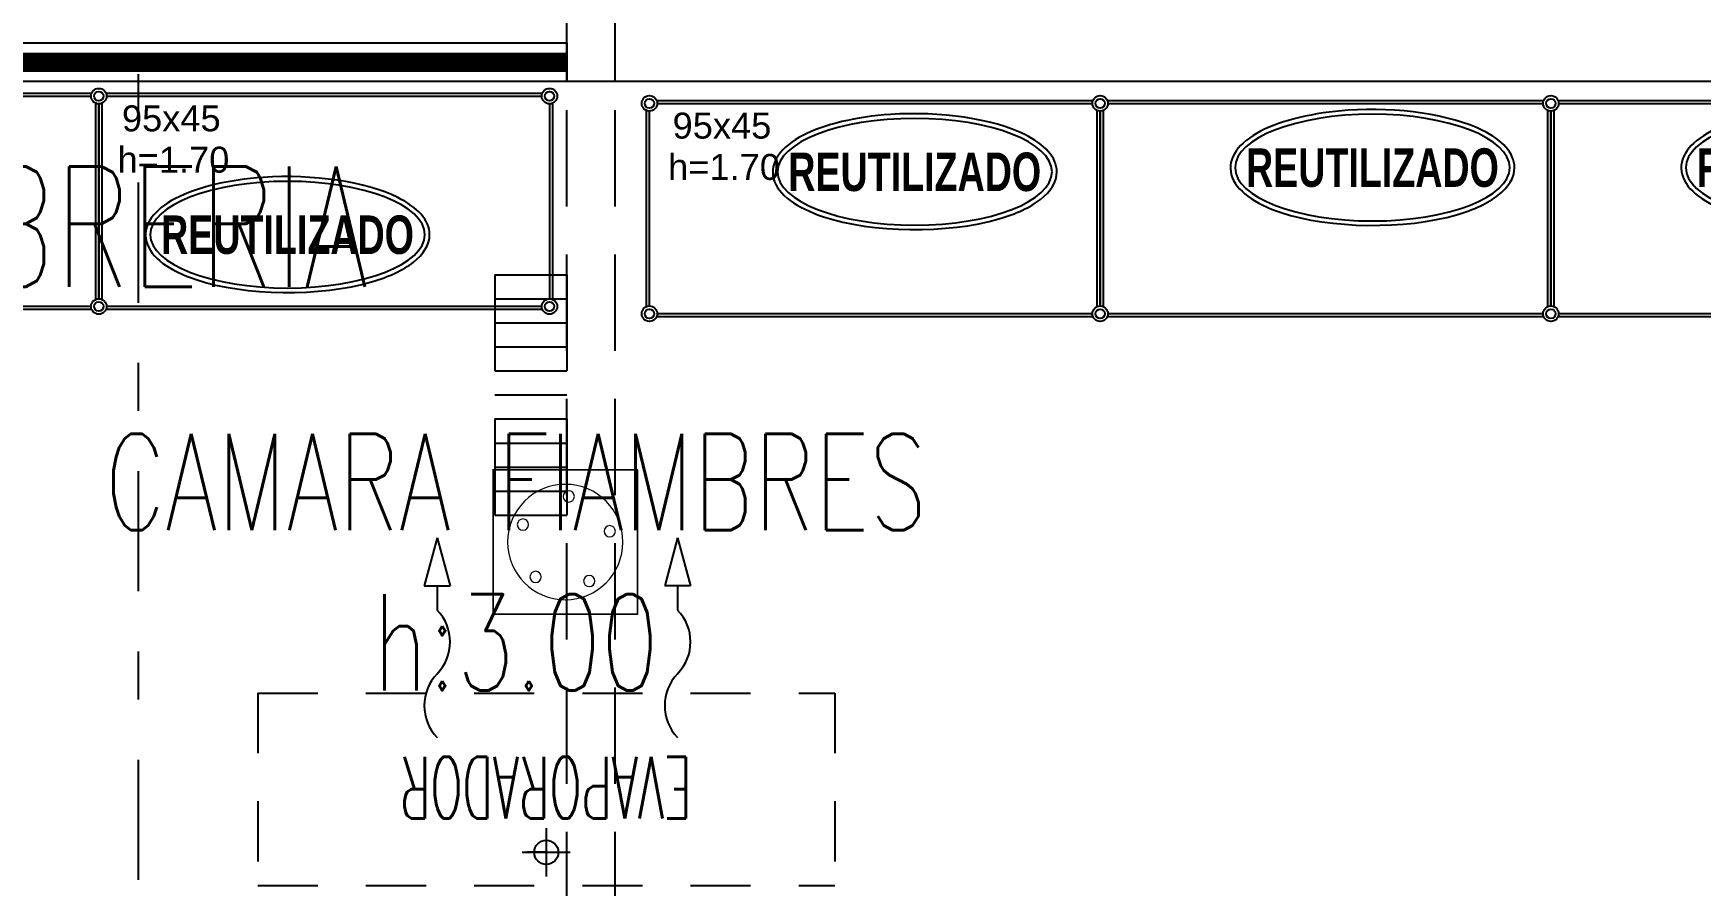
# Model space of a CAD drawing. Header units: millimetres. Extents: x 340 to 1003762, y 22 to 362022.
# Drawn here: x 419.933 to 423.4, y 93.484 to 95.256 of the extents above; entities that cross this region are included whole.
import ezdxf
from ezdxf.enums import TextEntityAlignment as Align
from ezdxf.xclip import XClip

# ---------------------------------------------------------------- set-up
doc = ezdxf.new("R2010")
doc.units = ezdxf.units.MM
doc.header["$XCLIPFRAME"] = 0
for name, pattern in [('LSBB_P_002 - PLANTA 1° NIVEL SALA DE VENTAS$0$000_ALTILLO PROPUESTA$0$HIDDEN', [0.375, 0.25, -0.125]), ('LSBB_P_002 - PLANTA 1° NIVEL SALA DE VENTAS$0$CONTINUOS', [0]), ('LSBB_P_002 - PLANTA 1° NIVEL SALA DE VENTAS$0$DASHDOT2', [0.5, 0.25, -0.125, 0, -0.125]), ('LSBB_P_002 - PLANTA 1° NIVEL SALA DE VENTAS$0$DASHED', [0.75, 0.5, -0.25]), ('LSBB_P_002 - PLANTA 1° NIVEL SALA DE VENTAS$0$HIDDEN', [0.375, 0.25, -0.125])]:
    doc.linetypes.add(name, pattern=pattern)
for name, color, linetype in [('LSBB_P_002 - PLANTA 1° NIVEL SALA DE VENTAS$0$A-ACTIVOS REUTILIZADOS', 7, 'Continuous'), ('LSBB_P_002 - PLANTA 1° NIVEL SALA DE VENTAS$0$A-DEMOLICIONES', 30, 'LSBB_P_002 - PLANTA 1° NIVEL SALA DE VENTAS$0$DASHED'), ('LSBB_P_002 - PLANTA 1° NIVEL SALA DE VENTAS$0$A-Equipamiento acero inox', 8, 'Continuous'), ('LSBB_P_002 - PLANTA 1° NIVEL SALA DE VENTAS$0$A-EVAPORADOR', 8, 'Continuous'), ('LSBB_P_002 - PLANTA 1° NIVEL SALA DE VENTAS$0$A-PANEL CAMARA NUEVO', 10, 'LSBB_P_002 - PLANTA 1° NIVEL SALA DE VENTAS$0$CONTINUOS'), ('LSBB_P_002 - PLANTA 1° NIVEL SALA DE VENTAS$0$A-PILETAS NUEVAS', 8, 'Continuous'), ('LSBB_P_002 - PLANTA 1° NIVEL SALA DE VENTAS$0$A-SE CONSTRUYE RELLENO', 10, 'LSBB_P_002 - PLANTA 1° NIVEL SALA DE VENTAS$0$CONTINUOS'), ('LSBB_P_002 - PLANTA 1° NIVEL SALA DE VENTAS$0$A-Textos', 2, 'Continuous'), ('LSBB_P_002 - PLANTA 1° NIVEL SALA DE VENTAS$0$E-TABIQUE-CAMARA', 1, 'Continuous'), ('LSBB_P_002 - PLANTA 1° NIVEL SALA DE VENTAS$0$EJES', 8, 'LSBB_P_002 - PLANTA 1° NIVEL SALA DE VENTAS$0$DASHDOT2'), ('XREF', 7, 'Continuous')]:
    doc.layers.add(name, color=color, linetype=linetype)
doc.styles.add('LSBB_P_002 - PLANTA 1° NIVEL SALA DE VENTAS$0$ARIAL', font='')
doc.styles.add('LSBB_P_002 - PLANTA 1° NIVEL SALA DE VENTAS$0$ROMANS', font='romans')
doc.styles.add('LSBB_P_002 - PLANTA 1° NIVEL SALA DE VENTAS$0$ROMANS20', font='ROMANS8.SHX', dxfattribs={"width": 0.9, "height": 2})
doc.styles.add('LSBB_P_002 - PLANTA 1° NIVEL SALA DE VENTAS$0$SANSSERIF', font='sas_____.pfb')
doc.styles.get('LSBB_P_002 - PLANTA 1° NIVEL SALA DE VENTAS$0$ARIAL').set_extended_font_data('Arial', bold=True)

# ---------------------------------------------------------------- blocks, each defined once
blk = doc.blocks.new('LSBB_P_002 - PLANTA 1° NIVEL SALA DE VENTAS$0$A$C282C68B8')
at = {"layer": 'LSBB_P_002 - PLANTA 1° NIVEL SALA DE VENTAS$0$A-Equipamiento acero inox', "linetype": 'Continuous'}
for points in [[(0.0308, 0.4597), (0.9386, 0.4597)], [(0.0321, 0.4534), (0.9373, 0.4534)], [(0.0097, 0.0308), (0.0097, 0.4386)], [(0.0161, 0.0321), (0.0161, 0.4373)], [(0.9534, 0.4373), (0.9534, 0.0321)], [(0.9597, 0.4386), (0.9597, 0.0308)], [(0.9386, 0.0097), (0.0308, 0.0097)], [(0.9373, 0.0161), (0.0321, 0.0161)]]:
    blk.add_lwpolyline(points, dxfattribs=at)
for centre, radius in [((0.0161, 0.4534), 0.0161), ((0.0161, 0.4534), 0.00971), ((0.9534, 0.4534), 0.0161), ((0.9534, 0.4534), 0.00971), ((0.0161, 0.0161), 0.0161), ((0.0161, 0.0161), 0.00971), ((0.9534, 0.0161), 0.0161), ((0.9534, 0.0161), 0.00971)]:
    blk.add_circle(centre, radius, dxfattribs=at)
blk = doc.blocks.new('LSBB_P_002 - PLANTA 1° NIVEL SALA DE VENTAS$0$A$C6D5A0C58')
at = {"layer": 'LSBB_P_002 - PLANTA 1° NIVEL SALA DE VENTAS$0$A-ACTIVOS REUTILIZADOS', "extrusion": (0, 0, -1)}
blk.add_ellipse((0, 0), major_axis=(0.2855, 0), ratio=0.388575, dxfattribs=at)
at = {"layer": 'LSBB_P_002 - PLANTA 1° NIVEL SALA DE VENTAS$0$A-ACTIVOS REUTILIZADOS'}
blk.add_open_spline([(0.2955, 0), (0.2955, -0.021), (0.2828, -0.0409), (0.2407, -0.0737), (0.2108, -0.0875), (0.0693, -0.1291), (-0.0893, -0.1272), (-0.2453, -0.0748), (-0.2842, -0.048), (-0.3027, 0.019), (-0.2777, 0.0523), (-0.188, 0.0987), (-0.1218, 0.1143), (0.0524, 0.1263), (0.163, 0.1102), (0.2698, 0.0572), (0.2955, 0.0303), (0.2955, 0)], degree=3, knots=[0, 0, 0, 0, 0.461791, 0.461791, 0.923583, 0.923583, 2.283227, 2.283227, 3.034626, 3.034626, 3.786024, 3.786024, 4.537423, 4.537423, 5.618495, 5.618495, 6.283185, 6.283185, 6.283185, 6.283185], dxfattribs=at)
at = {"layer": 'LSBB_P_002 - PLANTA 1° NIVEL SALA DE VENTAS$0$A-ACTIVOS REUTILIZADOS', "style": 'LSBB_P_002 - PLANTA 1° NIVEL SALA DE VENTAS$0$ARIAL', "width": 0.7}
blk.add_text('REUTILIZADO', height=0.08, dxfattribs=at).set_placement((0, 0), align=Align.MIDDLE_CENTER)
blk = doc.blocks.new('LSBB_P_002 - PLANTA 1° NIVEL SALA DE VENTAS$0$EVC5-302-22')
at = {"linetype": 'LSBB_P_002 - PLANTA 1° NIVEL SALA DE VENTAS$0$HIDDEN', "ltscale": 0.5}
for p, q in [((2.3, -0.1), (1.1, -0.1)), ((1.1, -0.5), (1.1, -0.1)), ((2.3, -0.5), (2.3, -0.1)), ((2.3, -0.5), (1.1, -0.5))]:
    blk.add_line(p, q, dxfattribs=at)
for p, q in [((1.7, -0.2188), (1.7, -0.1188)), ((1.75, -0.1688), (1.65, -0.1688)), ((1.7, -0.1688), (1.74, -0.1688)), ((1.4269, -0.7226), (1.4269, -0.6726)), ((1.9269, -0.7226), (1.9269, -0.6726)), ((1.4001, -0.7226), (1.4537, -0.7226)), ((1.4269, -0.8226), (1.4001, -0.7226)), ((1.4269, -0.8226), (1.4537, -0.7226)), ((1.9537, -0.7226), (1.9001, -0.7226)), ((1.9269, -0.8226), (1.9001, -0.7226)), ((1.9269, -0.8226), (1.9537, -0.7226))]:
    blk.add_line(p, q)
blk.add_circle((1.7, -0.1688), 0.025)
for centre, start, end in [((1.3584, -0.4738), 315.9581, 44.0419), ((1.8584, -0.4738), 315.9581, 44.0419), ((1.4954, -0.6063), 135.9581, 224.0419), ((1.9954, -0.6063), 135.9581, 224.0419)]:
    blk.add_arc(centre, 0.0953, start, end)
at = {"style": 'LSBB_P_002 - PLANTA 1° NIVEL SALA DE VENTAS$0$ROMANS20', "width": 0.55}
blk.add_text('EVAPORADOR', height=0.128, dxfattribs=at).set_placement((1.7009, -0.3034), align=Align.MIDDLE)
blk = doc.blocks.new('LSBB_P_002 - PLANTA 1° NIVEL SALA DE VENTAS$0$A$C69995B83')
at = {"linetype": 'Continuous', "lineweight": 20}
for p, q in [((0, 0), (-0.3, 0)), ((-0.3, 0), (-0.3, -0.3)), ((0, -0.3), (0, 0)), ((-0.3, -0.3), (0, -0.3))]:
    blk.add_line(p, q, dxfattribs=at)
at = {"linetype": 'Continuous', "lineweight": 20, "const_width": 0.00333}
blk.add_lwpolyline([(-0.3, -0.3), (-0.3, 0), (0, 0), (0, -0.3)], close=True, dxfattribs=at)
at = {"linetype": 'Continuous', "lineweight": 20}
for centre, radius in [((-0.15, -0.15), 0.1199), ((-0.1863, -0.062), 0.0117), ((-0.0775, -0.0883), 0.0117), ((-0.2449, -0.1573), 0.0117), ((-0.2449, -0.1573), 0.0117), ((-0.0689, -0.1999), 0.0117), ((-0.1724, -0.2425), 0.0117)]:
    blk.add_circle(centre, radius, dxfattribs=at)
blk = doc.blocks.new('LSBB_P_002 - PLANTA 1° NIVEL SALA DE VENTAS$0$DEMOL')
at = {"layer": 'LSBB_P_002 - PLANTA 1° NIVEL SALA DE VENTAS$0$A-DEMOLICIONES', "linetype": 'LSBB_P_002 - PLANTA 1° NIVEL SALA DE VENTAS$0$000_ALTILLO PROPUESTA$0$HIDDEN', "ltscale": 0.8}
for p, q in [((1036.3313, 308.2156), (1036.3313, 309.9756)), ((1036.4313, 308.2156), (1036.4313, 309.9756)), ((1036.1813, 309.5739), (1036.1813, 309.0739)), ((1036.1813, 309.5739), (1036.3313, 309.5739)), ((1036.3313, 309.5739), (1036.3313, 309.0739)), ((1036.1813, 309.5239), (1036.3313, 309.5239)), ((1036.1813, 309.4739), (1036.3313, 309.4739)), ((1036.1813, 309.4239), (1036.3313, 309.4239)), ((1036.1813, 309.3739), (1036.3313, 309.3739)), ((1036.1813, 309.3239), (1036.3313, 309.3239)), ((1036.1813, 309.2739), (1036.3313, 309.2739)), ((1036.1813, 309.2239), (1036.3313, 309.2239)), ((1036.1813, 309.1739), (1036.3313, 309.1739)), ((1036.1813, 309.1239), (1036.3313, 309.1239)), ((1036.1813, 309.0739), (1036.3313, 309.0739))]:
    blk.add_line(p, q, dxfattribs=at)
at = {"layer": 'LSBB_P_002 - PLANTA 1° NIVEL SALA DE VENTAS$0$A-DEMOLICIONES', "linetype": 'LSBB_P_002 - PLANTA 1° NIVEL SALA DE VENTAS$0$000_ALTILLO PROPUESTA$0$HIDDEN', "ltscale": 0.8, "style": 'LSBB_P_002 - PLANTA 1° NIVEL SALA DE VENTAS$0$ROMANS', "width": 0.7}
blk.add_text('CAMARA FIAMBRERIA', height=0.25, dxfattribs=at).set_placement((1033.5786, 309.5489, 0))
blk = doc.blocks.new('LSBB_P_002 - PLANTA 1° NIVEL SALA DE VENTAS', base_point=(223.5696, 14.2202))
at = {"layer": 'LSBB_P_002 - PLANTA 1° NIVEL SALA DE VENTAS$0$A-PANEL CAMARA NUEVO'}
blk.add_lwpolyline([(836.3313, 309.9756), (833.3313, 309.9756), (833.3313, 310.0556), (836.3313, 310.0556)], close=True, dxfattribs=at)
at = {"layer": 'LSBB_P_002 - PLANTA 1° NIVEL SALA DE VENTAS$0$A-SE CONSTRUYE RELLENO', "const_width": 0.04}
blk.add_lwpolyline([(833.3313, 310.0153), (836.3313, 310.0153)], dxfattribs=at)
at = {"layer": 'LSBB_P_002 - PLANTA 1° NIVEL SALA DE VENTAS$0$E-TABIQUE-CAMARA'}
for p, q in [((836.3313, 309.9756), (836.3313, 313.1156)), ((839.4501, 309.9756), (836.4313, 309.9756))]:
    blk.add_line(p, q, dxfattribs=at)
for points in [[(836.4313, 309.9756), (836.4313, 313.1156), (839.0604, 313.1156)], [(836.4313, 309.9756), (836.3313, 309.9756)]]:
    blk.add_lwpolyline(points, dxfattribs=at)
at = {"layer": 'LSBB_P_002 - PLANTA 1° NIVEL SALA DE VENTAS$0$EJES'}
blk.add_line((835.4395, 330.1656), (835.4395, 242.5191), dxfattribs=at)
at = {"layer": 'LSBB_P_002 - PLANTA 1° NIVEL SALA DE VENTAS$0$A-ACTIVOS REUTILIZADOS'}
for p in [(837.0545, 309.7878), (838.0063, 309.7965), (838.9436, 309.7965), (835.7502, 309.657)]:
    blk.add_blockref('LSBB_P_002 - PLANTA 1° NIVEL SALA DE VENTAS$0$A$C6D5A0C58', p, dxfattribs=at)
at = {"layer": 'LSBB_P_002 - PLANTA 1° NIVEL SALA DE VENTAS$0$A-DEMOLICIONES'}
blk.add_blockref('LSBB_P_002 - PLANTA 1° NIVEL SALA DE VENTAS$0$DEMOL', (-200, 0), dxfattribs=at)
at = {"layer": 'LSBB_P_002 - PLANTA 1° NIVEL SALA DE VENTAS$0$A-Equipamiento acero inox'}
for p in [(834.4043, 309.4917), (835.3416, 309.4917), (836.4867, 309.4766), (837.424, 309.4766), (838.3613, 309.4766)]:
    blk.add_blockref('LSBB_P_002 - PLANTA 1° NIVEL SALA DE VENTAS$0$A$C282C68B8', p, dxfattribs=at)
at = {"layer": 'LSBB_P_002 - PLANTA 1° NIVEL SALA DE VENTAS$0$A-EVAPORADOR', "rotation": 180}
blk.add_blockref('LSBB_P_002 - PLANTA 1° NIVEL SALA DE VENTAS$0$EVC5-302-22', (837.9883, 308.2042), dxfattribs=at)
at = {"layer": 'LSBB_P_002 - PLANTA 1° NIVEL SALA DE VENTAS$0$A-PILETAS NUEVAS', "xscale": -1, "rotation": 90}
blk.add_blockref('LSBB_P_002 - PLANTA 1° NIVEL SALA DE VENTAS$0$A$C69995B83', (836.1777, 308.8681), dxfattribs=at)
at = {"layer": 'LSBB_P_002 - PLANTA 1° NIVEL SALA DE VENTAS$0$A-Equipamiento acero inox', "style": 'LSBB_P_002 - PLANTA 1° NIVEL SALA DE VENTAS$0$SANSSERIF'}
for s, p in [('95x45', (835.5085, 309.8719)), ('95x45', (836.6536, 309.8568)), ('h=1.70', (835.5129, 309.786)), ('h=1.70', (836.6579, 309.7709))]:
    blk.add_text(s, height=0.05395, dxfattribs=at).set_placement(p, align=Align.CENTER)
at = {"layer": 'LSBB_P_002 - PLANTA 1° NIVEL SALA DE VENTAS$0$A-Textos', "insert": (836.2251, 309.243), "char_height": 0.2, "width": 3.652653, "attachment_point": 2, "style": 'LSBB_P_002 - PLANTA 1° NIVEL SALA DE VENTAS$0$ROMANS'}
blk.add_mtext('{\\W0.7;CAMARA FIAMBRES\\Ph:3.00}', dxfattribs=at)

msp = doc.modelspace()

# ---------------------------------------------------------------- block references
at = {"layer": 'XREF'}
ref = msp.add_blockref('LSBB_P_002 - PLANTA 1° NIVEL SALA DE VENTAS', (-191.719, -200.5998), dxfattribs=at)
XClip(ref).set_block_clipping_path([(755.454857474, 236.6800249606), (887.3150098981, 333.6713636781)])

doc.saveas('drawing.dxf')
